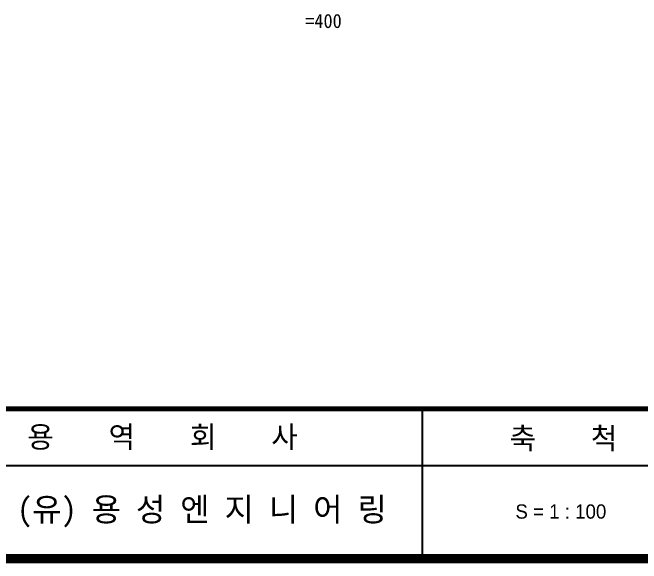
# Model space of a CAD drawing. Header units: millimetres. Extents: x 381 to 2337, y -50 to 586.
# Drawn here: x 1736.4 to 1870.1, y -7.4 to 109.8 of the extents above; entities that cross this region are included whole.
import ezdxf
from ezdxf.enums import TextEntityAlignment as Align

# ---------------------------------------------------------------- set-up
doc = ezdxf.new("R2010")
doc.units = ezdxf.units.MM
doc.header["$LTSCALE"] = 10
doc.layers.add('box', color=7, linetype='Continuous')
doc.layers.add('t30', color=7, linetype='Continuous')
doc.styles.add('hong', font='GulimChe.ttf', dxfattribs={"width": 0.9999})
doc.styles.add('title', font='H2HDRM.TTF')
doc.styles.add('돋움체', font='DotumChe.ttf')

msp = doc.modelspace()

# ---------------------------------------------------------------- linework, layer by layer
at = {"layer": 'box', "const_width": 2.02}
msp.add_lwpolyline([(1505.52, -6.36), (2290.45, -6.36), (2290.45, 538.84), (1505.52, 538.84)], close=True, dxfattribs=at)
at = {"layer": 'box', "const_width": 1.01}
msp.add_lwpolyline([(2290.45, 25.51), (1505.52, 25.51)], dxfattribs=at)
at = {"layer": 'box'}
for points in [[(1823.47, 25.51), (1823.47, -6.36)], [(2290.45, 13.37), (1505.52, 13.37)]]:
    msp.add_lwpolyline(points, dxfattribs=at)

# ---------------------------------------------------------------- texts
at = {"color": 7, "style": 'hong', "width": 0.99}
for s, height, p in [('용    역    회    사', 4.5518, (1739.5, 17.26)), ('축    척', 4.552, (1842.06, 16.95)), ('(유) 용 성 엔 지 니 어 링', 5.007, (1737.38, 1.62))]:
    msp.add_text(s, height=height, dxfattribs=at).set_placement(p)
at = {"linetype": 'Continuous', "style": 'title'}
msp.add_text('S = 1 : 100', height=3.0384, dxfattribs=at).set_placement((1852.99, 2.15, 0.5), align=Align.CENTER)
at = {"layer": 't30', "style": '돋움체'}
msp.add_text('=400', height=3, dxfattribs=at).set_placement((1802.52, 108), align=Align.MIDDLE)

doc.saveas('drawing.dxf')
